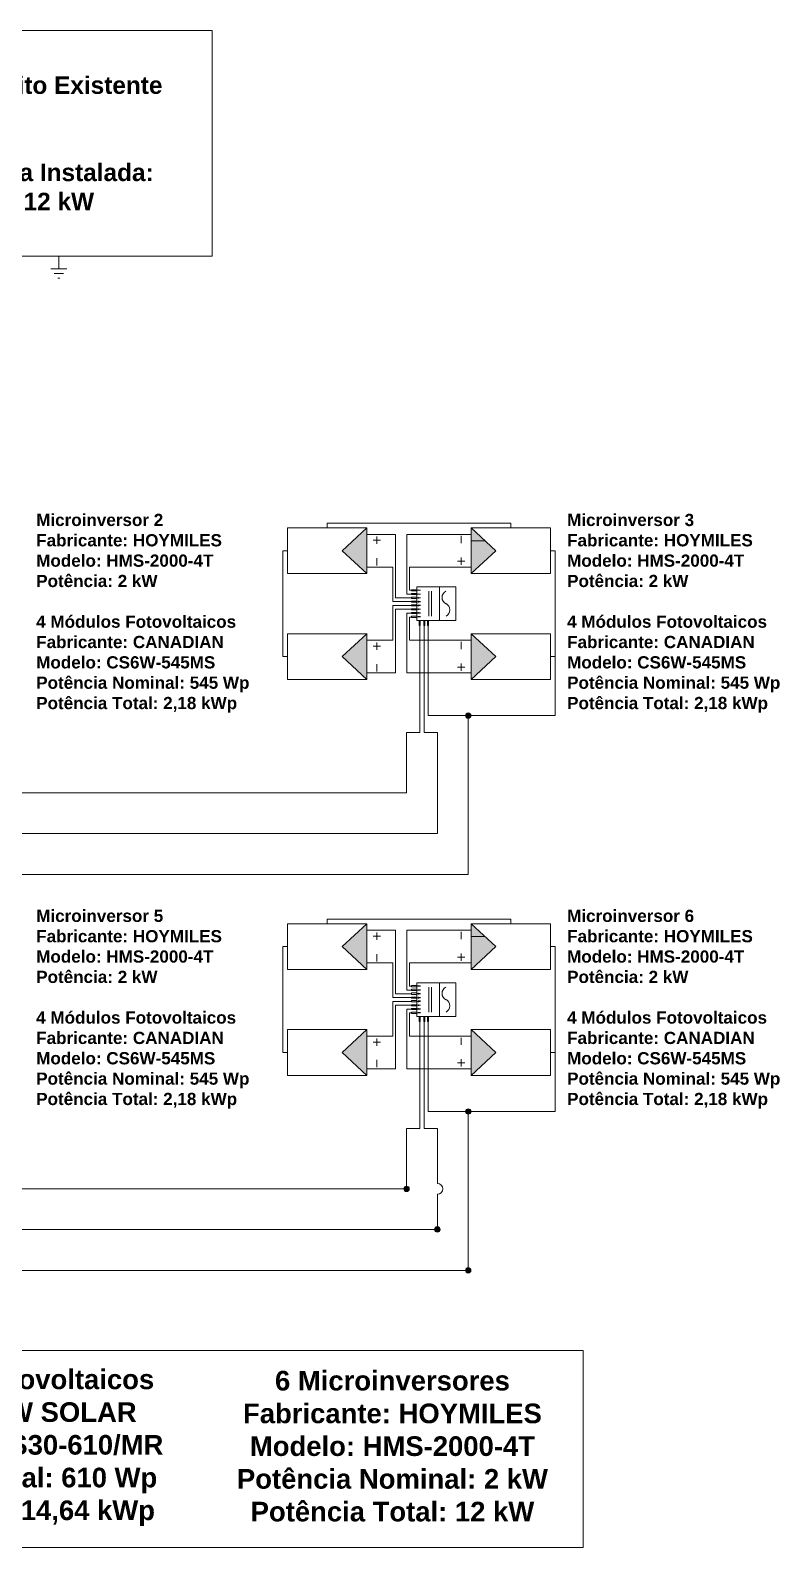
# Model space of a CAD drawing. Header units: millimetres. Extents: x 3949 to 5857, y -1969 to -943.
# Drawn here: x 5532.7 to 5560.4, y -1943 to -1887 of the extents above; entities that cross this region are included whole.
import ezdxf

# ---------------------------------------------------------------- set-up
doc = ezdxf.new("R2010")
doc.units = ezdxf.units.MM
doc.layers.add('DESENHO', color=7, linetype='Continuous', lineweight=0)
doc.styles.add('Annotative', font='arial.ttf')
doc.styles.add('PDF Arial', font='arial.ttf')

msp = doc.modelspace()

# ---------------------------------------------------------------- hatches: boundary and pattern name
at = {"layer": 'DESENHO', "lineweight": 0}
h = msp.add_hatch(color=7, dxfattribs=at)
h.dxf.hatch_style = 1
h.paths.add_polyline_path([(5544.237, -1906.174), (5545.152, -1907.018), (5545.152, -1905.329)])
h = msp.add_hatch(dxfattribs=at)
h.set_pattern_fill('ANGLE', scale=1.5, angle=180)
h.set_pattern_definition([(180, (10197.437, 902.157), (-4e-15, -10.4775), [7.62, -2.8575]), (270, (10197.437, 902.157), (10.4775, -4e-15), [7.62, -2.8575])])
h.paths.add_polyline_path([(5548.995, -1905.329), (5548.995, -1907.018), (5549.91, -1906.174)])
h = msp.add_hatch(color=7, dxfattribs=at)
h.dxf.hatch_style = 1
h.paths.add_polyline_path([(5549.91, -1906.174), (5548.995, -1905.329), (5548.995, -1907.018)])
h = msp.add_hatch(color=7, dxfattribs=at)
h.dxf.hatch_style = 1
h.paths.add_polyline_path([(5544.237, -1910.082), (5545.152, -1909.238), (5545.152, -1910.927)])
h = msp.add_hatch(color=7, dxfattribs=at)
h.dxf.hatch_style = 1
h.paths.add_polyline_path([(5549.91, -1910.082), (5548.995, -1910.927), (5548.995, -1909.238)])
h = msp.add_hatch(color=3, dxfattribs=at)
h.dxf.hatch_style = 1
h.paths.add_polyline_path([(5548.891, -1912.36, 1), (5548.891, -1912.161, 1)])
h = msp.add_hatch(color=7, dxfattribs=at)
h.dxf.hatch_style = 1
h.paths.add_polyline_path([(5544.237, -1920.791), (5545.152, -1921.636), (5545.152, -1919.946)])
h = msp.add_hatch(dxfattribs=at)
h.set_pattern_fill('ANGLE', scale=1.5, angle=180)
h.set_pattern_definition([(180, (10197.437, 887.54), (-4e-15, -10.4775), [7.62, -2.8575]), (270, (10197.437, 887.54), (10.4775, -4e-15), [7.62, -2.8575])])
h.paths.add_polyline_path([(5548.995, -1919.946), (5548.995, -1921.636), (5549.91, -1920.791)])
h = msp.add_hatch(color=7, dxfattribs=at)
h.dxf.hatch_style = 1
h.paths.add_polyline_path([(5549.91, -1920.791), (5548.995, -1919.946), (5548.995, -1921.636)])
h = msp.add_hatch(color=7, dxfattribs=at)
h.dxf.hatch_style = 1
h.paths.add_polyline_path([(5544.237, -1924.7), (5545.152, -1923.855), (5545.152, -1925.544)])
h = msp.add_hatch(color=7, dxfattribs=at)
h.dxf.hatch_style = 1
h.paths.add_polyline_path([(5549.91, -1924.7), (5548.995, -1925.544), (5548.995, -1923.855)])
h = msp.add_hatch(color=3, dxfattribs=at)
h.dxf.hatch_style = 1
h.paths.add_polyline_path([(5548.891, -1926.977, 1), (5548.891, -1926.778, 1)])
h = msp.add_hatch(color=256, dxfattribs=at)
h.dxf.hatch_style = 1
h.paths.add_polyline_path([(5546.716, -1929.734, 1), (5546.517, -1929.734, 1)])
h = msp.add_hatch(color=256, dxfattribs=at)
h.dxf.hatch_style = 1
h.paths.add_polyline_path([(5547.853, -1931.233, 1), (5547.654, -1931.233, 1)])
h = msp.add_hatch(color=3, dxfattribs=at)
h.dxf.hatch_style = 1
h.paths.add_polyline_path([(5548.99, -1932.744, 1), (5548.791, -1932.744, 1)])

# ---------------------------------------------------------------- linework, layer by layer
at = {"layer": 'DESENHO', "color": 3, "lineweight": 0}
for p, q in [((5533.784, -1895.77), (5533.784, -1895.305)), ((5533.741, -1896.11), (5533.826, -1896.11)), ((5550.461, -1905.157), (5543.685, -1905.157)), ((5543.685, -1905.157), (5543.685, -1905.329)), ((5550.461, -1905.329), (5550.461, -1905.157)), ((5542.219, -1906.174), (5542.047, -1906.174)), ((5542.047, -1906.174), (5542.047, -1910.082)), ((5552.1, -1906.174), (5551.928, -1906.174)), ((5552.1, -1910.082), (5552.1, -1906.174)), ((5547.41, -1908.94), (5547.41, -1912.261)), ((5542.047, -1910.082), (5542.219, -1910.082)), ((5551.928, -1910.082), (5552.1, -1910.082)), ((5552.1, -1912.261), (5552.1, -1910.082)), ((5547.41, -1912.261), (5552.1, -1912.261)), ((5548.891, -1912.261), (5548.891, -1918.127)), ((5548.891, -1918.127), (5489.037, -1918.127)), ((5550.461, -1919.774), (5543.685, -1919.774)), ((5543.685, -1919.774), (5543.685, -1919.946)), ((5550.461, -1919.946), (5550.461, -1919.774)), ((5542.219, -1920.791), (5542.047, -1920.791)), ((5542.047, -1920.791), (5542.047, -1924.7)), ((5552.1, -1920.791), (5551.928, -1920.791)), ((5552.1, -1924.7), (5552.1, -1920.791)), ((5547.41, -1923.557), (5547.41, -1926.878)), ((5542.047, -1924.7), (5542.219, -1924.7)), ((5551.928, -1924.7), (5552.1, -1924.7)), ((5552.1, -1926.878), (5552.1, -1924.7)), ((5547.41, -1926.878), (5552.1, -1926.878)), ((5548.891, -1926.878), (5548.891, -1932.744)), ((5548.891, -1932.744), (5489.037, -1932.744))]:
    msp.add_line(p, q, dxfattribs=at)
at = {"layer": 'DESENHO', "lineweight": 0}
for p, q in [((5545.152, -1905.57), (5546.207, -1905.57)), ((5546.207, -1905.57), (5546.207, -1907.918)), ((5546.627, -1907.776), (5546.627, -1905.57)), ((5546.627, -1905.57), (5548.995, -1905.57)), ((5546.112, -1906.777), (5545.152, -1906.777)), ((5546.112, -1908.054), (5546.112, -1906.777)), ((5548.995, -1906.777), (5546.721, -1906.777)), ((5546.721, -1906.777), (5546.721, -1907.634)), ((5546.207, -1907.918), (5546.803, -1907.918)), ((5546.803, -1907.776), (5546.627, -1907.776)), ((5546.721, -1907.634), (5546.803, -1907.634)), ((5546.803, -1908.054), (5546.112, -1908.054)), ((5546.803, -1908.202), (5546.112, -1908.202)), ((5546.112, -1908.202), (5546.112, -1909.479)), ((5546.207, -1908.338), (5546.803, -1908.338)), ((5546.207, -1910.686), (5546.207, -1908.338)), ((5546.803, -1908.48), (5546.627, -1908.48)), ((5546.627, -1908.48), (5546.627, -1910.686)), ((5546.721, -1909.479), (5546.721, -1908.622)), ((5546.721, -1908.622), (5546.803, -1908.622)), ((5547.101, -1908.94), (5547.101, -1912.883)), ((5547.27, -1908.94), (5547.27, -1912.883)), ((5546.112, -1909.479), (5545.152, -1909.479)), ((5548.995, -1909.479), (5546.721, -1909.479)), ((5545.152, -1910.686), (5546.207, -1910.686)), ((5546.627, -1910.686), (5548.995, -1910.686)), ((5547.101, -1912.883), (5546.617, -1912.883)), ((5546.617, -1912.883), (5546.617, -1915.116)), ((5547.754, -1912.883), (5547.27, -1912.883)), ((5547.754, -1912.883), (5547.754, -1916.616)), ((5502.563, -1915.116), (5546.617, -1915.116)), ((5502.563, -1916.616), (5547.754, -1916.616)), ((5545.152, -1920.188), (5546.207, -1920.188)), ((5546.207, -1920.188), (5546.207, -1922.535)), ((5546.627, -1922.393), (5546.627, -1920.188)), ((5546.627, -1920.188), (5548.995, -1920.188)), ((5546.112, -1921.394), (5545.152, -1921.394)), ((5546.112, -1922.671), (5546.112, -1921.394)), ((5548.995, -1921.394), (5546.721, -1921.394)), ((5546.721, -1921.394), (5546.721, -1922.251)), ((5546.803, -1922.393), (5546.627, -1922.393)), ((5546.721, -1922.251), (5546.803, -1922.251)), ((5546.803, -1922.671), (5546.112, -1922.671)), ((5546.803, -1922.82), (5546.112, -1922.82)), ((5546.112, -1922.82), (5546.112, -1924.096)), ((5546.207, -1922.535), (5546.803, -1922.535)), ((5546.207, -1922.955), (5546.803, -1922.955)), ((5546.207, -1925.303), (5546.207, -1922.955)), ((5546.803, -1923.097), (5546.627, -1923.097)), ((5546.627, -1923.097), (5546.627, -1925.303)), ((5546.721, -1924.096), (5546.721, -1923.239)), ((5546.721, -1923.239), (5546.803, -1923.239)), ((5547.101, -1923.557), (5547.101, -1927.5)), ((5547.27, -1923.557), (5547.27, -1927.5)), ((5546.112, -1924.096), (5545.152, -1924.096)), ((5548.995, -1924.096), (5546.721, -1924.096)), ((5545.152, -1925.303), (5546.207, -1925.303)), ((5546.627, -1925.303), (5548.995, -1925.303)), ((5547.101, -1927.5), (5546.617, -1927.5)), ((5546.617, -1927.5), (5546.617, -1929.734)), ((5547.754, -1927.5), (5547.27, -1927.5)), ((5547.754, -1927.5), (5547.754, -1929.535)), ((5502.563, -1929.734), (5546.617, -1929.734)), ((5546.617, -1929.634), (5546.617, -1929.734)), ((5547.754, -1929.932), (5547.754, -1931.134)), ((5502.563, -1931.233), (5547.754, -1931.233))]:
    msp.add_line(p, q, dxfattribs=at)
at = {"layer": 'DESENHO', "color": 7, "lineweight": 0}
for p, q in [((5548.995, -1906.152), (5548.995, -1905.327)), ((5545.152, -1906.195), (5545.152, -1907.02)), ((5545.152, -1910.061), (5545.152, -1909.236)), ((5548.995, -1910.104), (5548.995, -1910.929)), ((5548.995, -1920.769), (5548.995, -1919.944)), ((5545.152, -1920.812), (5545.152, -1921.638)), ((5545.152, -1924.678), (5545.152, -1923.853)), ((5548.995, -1924.721), (5548.995, -1925.547))]:
    msp.add_line(p, q, dxfattribs=at)
at = {"layer": 'DESENHO', "lineweight": 0}
for points in [[(5539.447, -1886.963), (5528.121, -1886.963), (5528.121, -1895.305), (5539.447, -1895.305)], [(5542.219, -1905.329), (5545.152, -1905.329), (5545.152, -1907.018), (5542.219, -1907.018)], [(5551.928, -1907.018), (5548.995, -1907.018), (5548.995, -1905.329), (5551.928, -1905.329)], [(5542.219, -1910.927), (5545.152, -1910.927), (5545.152, -1909.238), (5542.219, -1909.238)], [(5551.928, -1909.238), (5548.995, -1909.238), (5548.995, -1910.927), (5551.928, -1910.927)], [(5542.219, -1919.946), (5545.152, -1919.946), (5545.152, -1921.636), (5542.219, -1921.636)], [(5551.928, -1921.636), (5548.995, -1921.636), (5548.995, -1919.946), (5551.928, -1919.946)], [(5542.219, -1925.544), (5545.152, -1925.544), (5545.152, -1923.855), (5542.219, -1923.855)], [(5551.928, -1923.855), (5548.995, -1923.855), (5548.995, -1925.544), (5551.928, -1925.544)], [(5522.835, -1935.704), (5553.129, -1935.704), (5553.129, -1942.98), (5522.835, -1942.98)]]:
    msp.add_lwpolyline(points, close=True, dxfattribs=at)
at = {"layer": 'DESENHO', "color": 3, "lineweight": 0}
for points in [[(5533.487, -1895.77), (5533.784, -1895.77), (5534.081, -1895.77)], [(5533.614, -1895.94), (5533.784, -1895.94), (5533.954, -1895.94)]]:
    msp.add_lwpolyline(points, dxfattribs=at)
at = {"layer": 'DESENHO', "color": 18, "lineweight": 0, "true_color": 0x000000}
for points in [[(5545.152, -1905.329), (5544.237, -1906.174), (5545.152, -1907.018)], [(5548.995, -1907.018), (5549.91, -1906.174), (5548.995, -1905.329)], [(5545.152, -1910.927), (5544.237, -1910.082), (5545.152, -1909.238)], [(5548.995, -1909.238), (5549.91, -1910.082), (5548.995, -1910.927)], [(5545.152, -1919.946), (5544.237, -1920.791), (5545.152, -1921.636)], [(5548.995, -1921.636), (5549.91, -1920.791), (5548.995, -1919.946)], [(5545.152, -1925.544), (5544.237, -1924.7), (5545.152, -1923.855)], [(5548.995, -1923.855), (5549.91, -1924.7), (5548.995, -1925.544)]]:
    msp.add_lwpolyline(points, dxfattribs=at)
at = {"layer": 'DESENHO', "color": 7, "lineweight": 0}
for points in [[(5545.517, -1905.654), (5545.517, -1905.924)], [(5548.63, -1905.897), (5548.63, -1905.627)], [(5545.652, -1905.789), (5545.382, -1905.789)], [(5545.517, -1906.452), (5545.517, -1906.723)], [(5548.494, -1906.56), (5548.765, -1906.56)], [(5548.63, -1906.696), (5548.63, -1906.425)], [(5547.06, -1907.641), (5547.06, -1907.614), (5547.073, -1907.627), (5547.046, -1907.627), (5547.019, -1907.627)], [(5547.06, -1907.79), (5547.06, -1907.763), (5547.073, -1907.776), (5547.046, -1907.776), (5547.019, -1907.776)], [(5547.046, -1907.911), (5547.019, -1907.911)], [(5547.033, -1907.614), (5547.033, -1907.641)], [(5547.033, -1907.898), (5547.033, -1907.925)], [(5547.073, -1907.898), (5547.06, -1907.898), (5547.06, -1907.911), (5547.046, -1907.911), (5547.06, -1907.925), (5547.073, -1907.925)], [(5547.1, -1907.641), (5547.1, -1907.614), (5547.087, -1907.641), (5547.087, -1907.614)], [(5547.1, -1907.79), (5547.1, -1907.763), (5547.087, -1907.79), (5547.087, -1907.763)], [(5547.1, -1907.925), (5547.1, -1907.898), (5547.087, -1907.925), (5547.087, -1907.898)], [(5547.114, -1907.614), (5547.114, -1907.641)], [(5547.114, -1907.763), (5547.114, -1907.79)], [(5547.114, -1907.898), (5547.114, -1907.925)], [(5547.439, -1907.668), (5547.439, -1908.588)], [(5547.533, -1907.668), (5547.533, -1908.588)], [(5547.831, -1908.75), (5547.831, -1907.505)], [(5547.046, -1908.06), (5547.019, -1908.06)], [(5547.046, -1908.196), (5547.019, -1908.196)], [(5547.046, -1908.331), (5547.019, -1908.331)], [(5547.046, -1908.48), (5547.019, -1908.48)], [(5547.033, -1908.182), (5547.033, -1908.209)], [(5547.033, -1908.453), (5547.033, -1908.493)], [(5547.073, -1908.033), (5547.06, -1908.033), (5547.06, -1908.047), (5547.046, -1908.06), (5547.06, -1908.074), (5547.073, -1908.074), (5547.073, -1908.06)], [(5547.073, -1908.182), (5547.06, -1908.169), (5547.06, -1908.182), (5547.06, -1908.196), (5547.073, -1908.209), (5547.046, -1908.209)], [(5547.073, -1908.317), (5547.06, -1908.317), (5547.06, -1908.331), (5547.073, -1908.344), (5547.046, -1908.344)], [(5547.073, -1908.453), (5547.06, -1908.453), (5547.06, -1908.493)], [(5547.1, -1908.074), (5547.1, -1908.033), (5547.087, -1908.074), (5547.087, -1908.033)], [(5547.1, -1908.209), (5547.1, -1908.169), (5547.087, -1908.209), (5547.087, -1908.169)], [(5547.1, -1908.344), (5547.1, -1908.317), (5547.087, -1908.344), (5547.087, -1908.317)], [(5547.1, -1908.493), (5547.1, -1908.453), (5547.087, -1908.493), (5547.087, -1908.453)], [(5547.114, -1908.033), (5547.114, -1908.074)], [(5547.114, -1908.169), (5547.114, -1908.209)], [(5547.114, -1908.317), (5547.114, -1908.344)], [(5547.114, -1908.453), (5547.114, -1908.493)], [(5547.046, -1908.615), (5547.019, -1908.615)], [(5547.073, -1908.602), (5547.06, -1908.602), (5547.06, -1908.588), (5547.06, -1908.629)], [(5547.1, -1908.629), (5547.1, -1908.588), (5547.087, -1908.629), (5547.087, -1908.588)], [(5547.114, -1908.588), (5547.114, -1908.629)], [(5545.517, -1909.56), (5545.517, -1909.831)], [(5548.63, -1909.806), (5548.63, -1909.535)], [(5545.652, -1909.696), (5545.382, -1909.696)], [(5545.517, -1910.359), (5545.517, -1910.629)], [(5548.63, -1910.604), (5548.63, -1910.334)], [(5548.63, -1920.514), (5548.63, -1920.244)], [(5545.652, -1920.406), (5545.382, -1920.406)], [(5545.517, -1920.271), (5545.517, -1920.542)], [(5545.517, -1921.069), (5545.517, -1921.34)], [(5548.494, -1921.178), (5548.765, -1921.178)], [(5548.63, -1921.313), (5548.63, -1921.042)], [(5547.06, -1922.258), (5547.06, -1922.231), (5547.073, -1922.245), (5547.046, -1922.245), (5547.019, -1922.245)], [(5547.06, -1922.407), (5547.06, -1922.38), (5547.073, -1922.393), (5547.046, -1922.393), (5547.019, -1922.393)], [(5547.033, -1922.231), (5547.033, -1922.258)], [(5547.1, -1922.258), (5547.1, -1922.231), (5547.087, -1922.258), (5547.087, -1922.231)], [(5547.1, -1922.407), (5547.1, -1922.38), (5547.087, -1922.407), (5547.087, -1922.38)], [(5547.114, -1922.231), (5547.114, -1922.258)], [(5547.114, -1922.38), (5547.114, -1922.407)], [(5547.439, -1922.285), (5547.439, -1923.205)], [(5547.533, -1922.285), (5547.533, -1923.205)], [(5547.831, -1923.368), (5547.831, -1922.123)], [(5547.046, -1922.529), (5547.019, -1922.529)], [(5547.046, -1922.678), (5547.019, -1922.678)], [(5547.046, -1922.813), (5547.019, -1922.813)], [(5547.046, -1922.948), (5547.019, -1922.948)], [(5547.033, -1922.515), (5547.033, -1922.542)], [(5547.033, -1922.799), (5547.033, -1922.826)], [(5547.073, -1922.515), (5547.06, -1922.515), (5547.06, -1922.529), (5547.046, -1922.529), (5547.06, -1922.542), (5547.073, -1922.542)], [(5547.073, -1922.651), (5547.06, -1922.651), (5547.06, -1922.664), (5547.046, -1922.678), (5547.06, -1922.691), (5547.073, -1922.691), (5547.073, -1922.678)], [(5547.073, -1922.799), (5547.06, -1922.786), (5547.06, -1922.799), (5547.06, -1922.813), (5547.073, -1922.826), (5547.046, -1922.826)], [(5547.073, -1922.935), (5547.06, -1922.935), (5547.06, -1922.948), (5547.073, -1922.962), (5547.046, -1922.962)], [(5547.1, -1922.542), (5547.1, -1922.515), (5547.087, -1922.542), (5547.087, -1922.515)], [(5547.1, -1922.691), (5547.1, -1922.651), (5547.087, -1922.691), (5547.087, -1922.651)], [(5547.1, -1922.826), (5547.1, -1922.786), (5547.087, -1922.826), (5547.087, -1922.786)], [(5547.1, -1922.962), (5547.1, -1922.935), (5547.087, -1922.962), (5547.087, -1922.935)], [(5547.114, -1922.515), (5547.114, -1922.542)], [(5547.114, -1922.651), (5547.114, -1922.691)], [(5547.114, -1922.786), (5547.114, -1922.826)], [(5547.114, -1922.935), (5547.114, -1922.962)], [(5547.046, -1923.097), (5547.019, -1923.097)], [(5547.046, -1923.232), (5547.019, -1923.232)], [(5547.033, -1923.07), (5547.033, -1923.111)], [(5547.073, -1923.07), (5547.06, -1923.07), (5547.06, -1923.111)], [(5547.073, -1923.219), (5547.06, -1923.219), (5547.06, -1923.205), (5547.06, -1923.246)], [(5547.1, -1923.111), (5547.1, -1923.07), (5547.087, -1923.111), (5547.087, -1923.07)], [(5547.1, -1923.246), (5547.1, -1923.205), (5547.087, -1923.246), (5547.087, -1923.205)], [(5547.114, -1923.07), (5547.114, -1923.111)], [(5547.114, -1923.205), (5547.114, -1923.246)], [(5545.517, -1924.178), (5545.517, -1924.448)], [(5548.63, -1924.423), (5548.63, -1924.153)], [(5545.652, -1924.313), (5545.382, -1924.313)], [(5545.517, -1924.976), (5545.517, -1925.247)], [(5548.63, -1925.222), (5548.63, -1924.951)]]:
    msp.add_lwpolyline(points, dxfattribs=at)
for points in [[(5546.992, -1907.654), (5546.992, -1907.614), (5546.803, -1907.614), (5546.803, -1907.654)], [(5546.992, -1907.79), (5546.992, -1907.749), (5546.803, -1907.749), (5546.803, -1907.79)], [(5546.992, -1907.938), (5546.992, -1907.884), (5546.803, -1907.884), (5546.803, -1907.938)], [(5548.44, -1908.75), (5548.44, -1907.505), (5546.992, -1907.505), (5546.992, -1908.75)], [(5546.992, -1908.074), (5546.992, -1908.033), (5546.803, -1908.033), (5546.803, -1908.074)], [(5546.992, -1908.209), (5546.992, -1908.169), (5546.803, -1908.169), (5546.803, -1908.209)], [(5546.992, -1908.358), (5546.992, -1908.317), (5546.803, -1908.317), (5546.803, -1908.358)], [(5546.992, -1908.493), (5546.992, -1908.453), (5546.803, -1908.453), (5546.803, -1908.493)], [(5546.992, -1908.642), (5546.992, -1908.588), (5546.803, -1908.588), (5546.803, -1908.642)], [(5547.081, -1908.94), (5547.121, -1908.94), (5547.121, -1908.75), (5547.081, -1908.75)], [(5547.249, -1908.94), (5547.29, -1908.94), (5547.29, -1908.75), (5547.249, -1908.75)], [(5547.39, -1908.94), (5547.43, -1908.94), (5547.43, -1908.75), (5547.39, -1908.75)], [(5546.992, -1922.272), (5546.992, -1922.231), (5546.803, -1922.231), (5546.803, -1922.272)], [(5546.992, -1922.407), (5546.992, -1922.366), (5546.803, -1922.366), (5546.803, -1922.407)], [(5548.44, -1923.368), (5548.44, -1922.123), (5546.992, -1922.123), (5546.992, -1923.368)], [(5546.992, -1922.556), (5546.992, -1922.502), (5546.803, -1922.502), (5546.803, -1922.556)], [(5546.992, -1922.691), (5546.992, -1922.651), (5546.803, -1922.651), (5546.803, -1922.691)], [(5546.992, -1922.826), (5546.992, -1922.786), (5546.803, -1922.786), (5546.803, -1922.826)], [(5546.992, -1922.975), (5546.992, -1922.935), (5546.803, -1922.935), (5546.803, -1922.975)], [(5546.992, -1923.111), (5546.992, -1923.07), (5546.803, -1923.07), (5546.803, -1923.111)], [(5546.992, -1923.259), (5546.992, -1923.205), (5546.803, -1923.205), (5546.803, -1923.259)], [(5547.081, -1923.557), (5547.121, -1923.557), (5547.121, -1923.368), (5547.081, -1923.368)], [(5547.249, -1923.557), (5547.29, -1923.557), (5547.29, -1923.368), (5547.249, -1923.368)], [(5547.39, -1923.557), (5547.43, -1923.557), (5547.43, -1923.368), (5547.39, -1923.368)]]:
    msp.add_lwpolyline(points, close=True, dxfattribs=at)
at = {"layer": 'DESENHO', "lineweight": 0}
for points in [[(5548.494, -1910.469), (5548.765, -1910.469)], [(5548.494, -1925.086), (5548.765, -1925.086)]]:
    msp.add_lwpolyline(points, dxfattribs=at)
at = {"layer": 'DESENHO', "color": 3, "lineweight": 0}
for centre in [(5548.891, -1912.261), (5548.891, -1926.878), (5548.891, -1932.744)]:
    msp.add_circle(centre, 0.0994, dxfattribs=at)
at = {"layer": 'DESENHO', "lineweight": 0}
for centre in [(5546.617, -1929.734), (5547.754, -1931.233)]:
    msp.add_circle(centre, 0.0994, dxfattribs=at)
msp.add_arc((5547.754, -1929.734), 0.199, 270, 90, dxfattribs=at)
at = {"layer": 'DESENHO', "color": 18, "lineweight": 0, "true_color": 0x000000}
for points in [[(5547.926, -1907.898), (5547.926, -1907.803), (5547.98, -1907.722), (5548.061, -1907.668)], [(5548.075, -1908.141), (5547.98, -1908.087), (5547.926, -1908.006), (5547.926, -1907.898)], [(5548.075, -1908.128), (5548.156, -1908.169), (5548.21, -1908.263), (5548.21, -1908.358)], [(5548.21, -1908.358), (5548.21, -1908.466), (5548.156, -1908.547), (5548.075, -1908.588)], [(5547.926, -1922.515), (5547.926, -1922.42), (5547.98, -1922.339), (5548.061, -1922.285)], [(5548.075, -1922.759), (5547.98, -1922.705), (5547.926, -1922.623), (5547.926, -1922.515)], [(5548.075, -1922.745), (5548.156, -1922.786), (5548.21, -1922.881), (5548.21, -1922.975)], [(5548.21, -1922.975), (5548.21, -1923.084), (5548.156, -1923.165), (5548.075, -1923.205)]]:
    msp.add_open_spline(points, degree=3, dxfattribs=at)

# ---------------------------------------------------------------- texts
at = {"layer": 'DESENHO', "lineweight": 0, "insert": (5533.784, -1891.134), "char_height": 0.64396, "width": 11.3255, "attachment_point": 5, "style": 'PDF Arial'}
msp.add_mtext('\\pxqc;{\\fArial|b1|i0|c0|p34;Circuito Existente\\P\\P\\PCarga Instalada: \\P12 kW }', dxfattribs=at)
at = {"layer": 'DESENHO', "color": 7, "lineweight": 0, "style": 'Annotative'}
for s, insert, char_height, width, attachment_point in [('{\\fArial|b1|i0|c0|p34;Microinversor 2\\PFabricante: HOYMILES\\PModelo: HMS-2000-4T\\PPotência: 2 kW\\P\\P\\pxql;4 Módulos Fotovoltaicos\\P\\pq*;Fabricante: CANADIAN\\PModelo: \\C256;CS6W-545MS\\PPotên\\C7;cia Nominal: 545 Wp\\PPotência Total: 2,18 kWp}', (5532.949, -1912.159), 0.45057, 15.05026, 7), ('{\\fArial|b1|i0|c0|p34;Microinversor 3\\PFabricante: HOYMILES\\PModelo: HMS-2000-4T\\PPotência: 2 kW\\P\\P\\pxql;4 Módulos Fotovoltaicos\\P\\pq*;Fabricante: CANADIAN\\PModelo: \\C256;CS6W-545MS\\PPotên\\C7;cia Nominal: 545 Wp\\PPotência Total: 2,18 kWp}', (5552.542, -1912.159), 0.45057, 15.05026, 7), ('{\\fArial|b1|i0|c0|p34;Microinversor 5\\PFabricante: HOYMILES\\PModelo: HMS-2000-4T\\PPotência: 2 kW\\P\\P\\pxql;4 Módulos Fotovoltaicos\\P\\pq*;Fabricante: CANADIAN\\PModelo: \\C256;CS6W-545MS\\PPotên\\C7;cia Nominal: 545 Wp\\PPotência Total: 2,18 kWp}', (5532.949, -1926.776), 0.45057, 15.05026, 7), ('{\\fArial|b1|i0|c0|p34;Microinversor 6\\PFabricante: HOYMILES\\PModelo: HMS-2000-4T\\PPotência: 2 kW\\P\\P\\pxql;4 Módulos Fotovoltaicos\\P\\pq*;Fabricante: CANADIAN\\PModelo: \\C256;CS6W-545MS\\PPotên\\C7;cia Nominal: 545 Wp\\PPotência Total: 2,18 kWp}', (5552.542, -1926.776), 0.45057, 15.05026, 7), ('\\pxqc;{\\fArial|b1|i0|c0|p34;24 Módulos Fotovoltaicos\\PFabricante: TW SOLAR\\PModelo: \\C256;JAM72S30-610/MR\\C0;\\P\\C7;Potência Nominal: 610 Wp\\PPotência Total: 14,64 kWp}', (5518.947, -1936.404), 0.72492, 24.27909, 1), ('\\pxqc;{\\fArial|b1|i0|c0|p34;6 Microinversores\\PFabricante: HOYMILES\\PModelo: HMS-2000-4T\\PPotência Nominal: 2 kW\\PPotência Total: 12 kW}', (5533.956, -1936.453), 0.72492, 24.27909, 1)]:
    msp.add_mtext(s, dxfattribs=dict(at, insert=insert, char_height=char_height, width=width, attachment_point=attachment_point))

doc.saveas('drawing.dxf')
